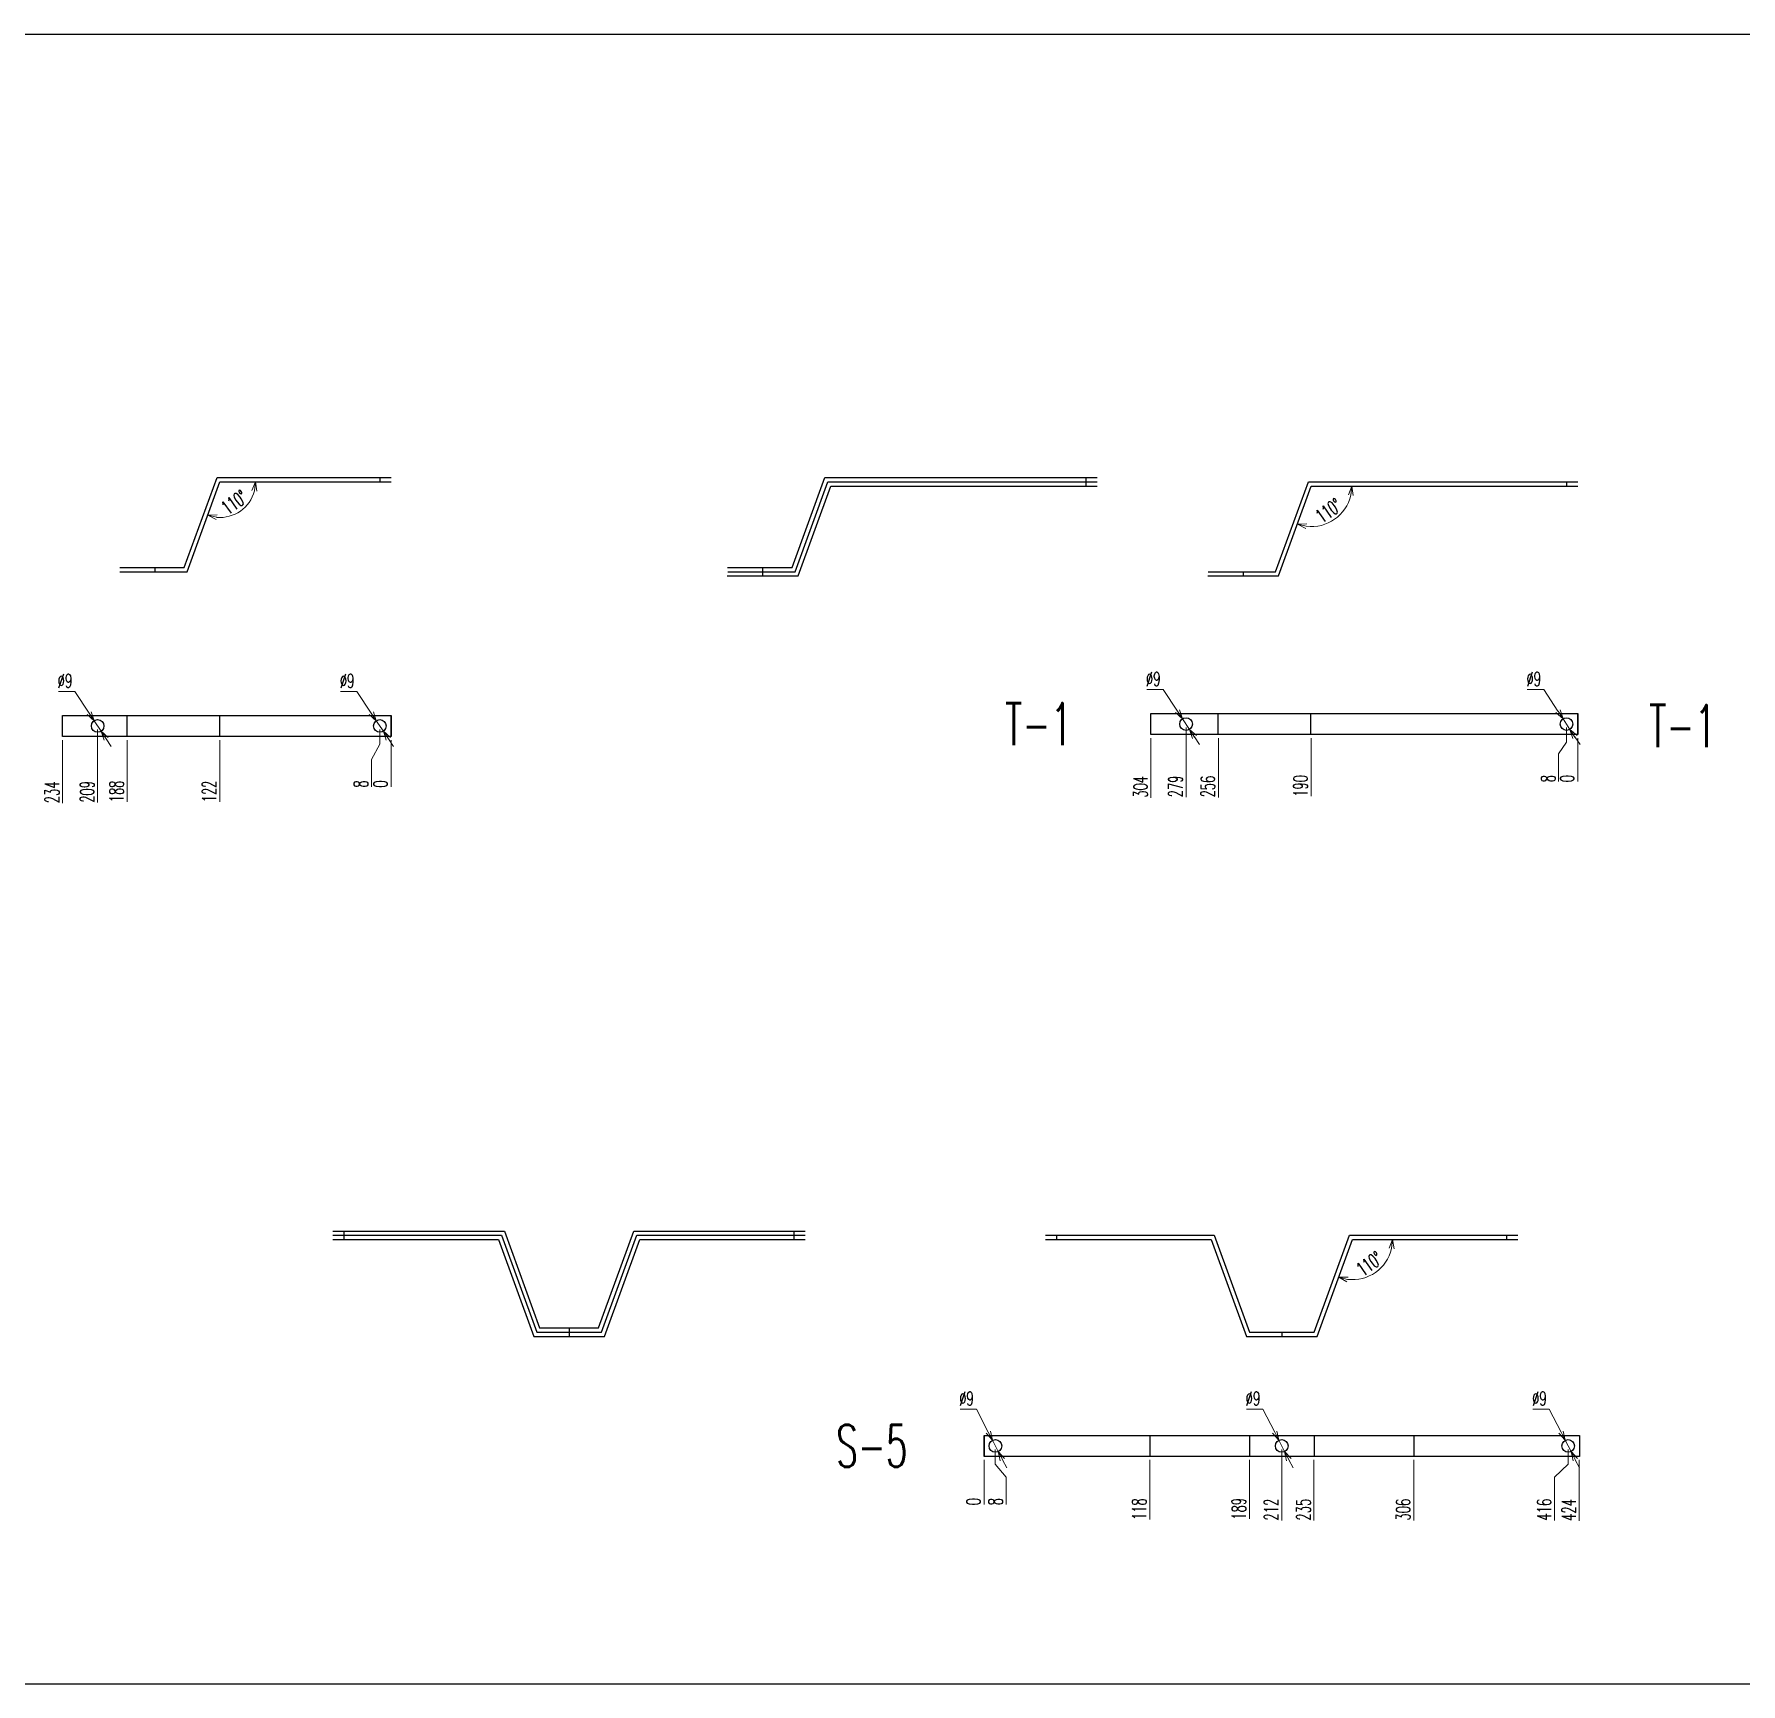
# Model space of a CAD drawing. Header units: millimetres. Extents: x 173893 to 258446, y -176540 to -123824.
# Drawn here: x 187905 to 189121, y -147933 to -146758 of the extents above; entities that cross this region are included whole.
import ezdxf
from ezdxf.enums import TextEntityAlignment as Align

# ---------------------------------------------------------------- set-up
doc = ezdxf.new("R2010")
doc.units = ezdxf.units.MM
doc.header["$LTSCALE"] = 3
doc.layers.add('@.DM. NÉT CHÍNH', color=7, linetype='Continuous')
doc.styles.add('Ann_w01', font='romans.shx', dxfattribs={"width": 0.6, "bigfont": 'chineset.shx'})
doc.dimstyles.new('Dim 01_SC05', dxfattribs={"dimscale": 5, "dimtxt": 2, "dimasz": 1.3, "dimexe": 0.5, "dimexo": 0.5, "dimgap": 0.5, "dimtad": 1, "dimtoh": 1, "dimdec": 1, "dimzin": 12, "dimdsep": 46, "dimtxsty": 'Ann_w01', "dimblk": 'OPEN30', "dimcen": 1.5, "dimclrd": 6, "dimclre": 6, "dimclrt": 3, "dimadec": 1, "dimazin": 3, "dimtm": 1e-09, "dimtfac": 1, "dimtdec": 1, "dimtmove": 0, "dimatfit": 3, "dimldrblk": 'OPEN30', "dimfxl": 1, "dimtolj": 1, "dimlwd": 20, "dimlwe": 20, "dimarcsym": 0})

# ---------------------------------------------------------------- blocks, each defined once
blk = doc.blocks.new('*D1582')
at = {"layer": '@.DM. NÉT CHÍNH', "color": 6, "linetype": 'Continuous', "lineweight": 20, "transparency": 16777216}
blk.add_line((188581.8, -147773.6), (188581.8, -147805.3), dxfattribs=at)
at = {"layer": 'Defpoints', "color": 0, "linetype": 'Continuous', "transparency": 16777216}
for p in [(188581.8, -147763.6), (188581.8, -147771.1), (188581.8, -147798.8)]:
    blk.add_point(p, dxfattribs=at)
at = {"layer": '@.DM. NÉT CHÍNH', "color": 3, "linetype": 'Continuous', "transparency": 16777216, "insert": (188574.3, -147803.3), "char_height": 10, "attachment_point": 5, "rotation": 90, "style": 'Ann_w01'}
blk.add_mtext('\\A1;0', dxfattribs=at)
blk = doc.blocks.new('_Open30')
at = {"color": 0, "linetype": 'ByBlock', "lineweight": -2}
for p, q in [((-1, 0.27), (0, 0)), ((0, 0), (-1, -0.27)), ((0, 0), (-1, 0))]:
    blk.add_line(p, q, dxfattribs=at)
blk = doc.blocks.new('*D1583')
at = {"layer": '@.DM. NÉT CHÍNH', "color": 6, "linetype": 'Continuous', "lineweight": 20, "transparency": 16777216}
for p, q in [((188589.8, -147766.1), (188589.8, -147776.6)), ((188589.8, -147776.6), (188597.5, -147785.8)), ((188597.5, -147785.8), (188597.5, -147805.3))]:
    blk.add_line(p, q, dxfattribs=at)
at = {"layer": 'Defpoints', "color": 0, "linetype": 'Continuous', "transparency": 16777216}
for p in [(188581.8, -147763.6), (188589.8, -147763.6), (188597.5, -147798.8)]:
    blk.add_point(p, dxfattribs=at)
at = {"layer": '@.DM. NÉT CHÍNH', "color": 3, "linetype": 'Continuous', "transparency": 16777216, "insert": (188590, -147803.3), "char_height": 10, "attachment_point": 5, "rotation": 90, "style": 'Ann_w01'}
blk.add_mtext('\\A1;8', dxfattribs=at)
blk = doc.blocks.new('*D1584')
at = {"layer": '@.DM. NÉT CHÍNH', "color": 6, "linetype": 'Continuous', "lineweight": 20, "transparency": 16777216}
blk.add_line((188699.8, -147773.6), (188699.8, -147815.9), dxfattribs=at)
at = {"layer": 'Defpoints', "color": 0, "linetype": 'Continuous', "transparency": 16777216}
for p in [(188581.8, -147763.6), (188699.8, -147771.1), (188699.8, -147798.8)]:
    blk.add_point(p, dxfattribs=at)
at = {"layer": '@.DM. NÉT CHÍNH', "color": 3, "linetype": 'Continuous', "transparency": 16777216, "insert": (188692.3, -147808.6), "char_height": 10, "attachment_point": 5, "rotation": 90, "style": 'Ann_w01'}
blk.add_mtext('\\A1;118', dxfattribs=at)
blk = doc.blocks.new('*D1585')
at = {"layer": '@.DM. NÉT CHÍNH', "color": 6, "linetype": 'Continuous', "lineweight": 20, "transparency": 16777216}
blk.add_line((188770.8, -147773.6), (188770.8, -147815.6), dxfattribs=at)
at = {"layer": 'Defpoints', "color": 0, "linetype": 'Continuous', "transparency": 16777216}
for p in [(188581.8, -147763.6), (188770.8, -147771.1), (188770.8, -147798.8)]:
    blk.add_point(p, dxfattribs=at)
at = {"layer": '@.DM. NÉT CHÍNH', "color": 3, "linetype": 'Continuous', "transparency": 16777216, "insert": (188763.3, -147808.4), "char_height": 10, "attachment_point": 5, "rotation": 90, "style": 'Ann_w01'}
blk.add_mtext('\\A1;189', dxfattribs=at)
blk = doc.blocks.new('*D1586')
at = {"layer": '@.DM. NÉT CHÍNH', "color": 6, "linetype": 'Continuous', "lineweight": 20, "transparency": 16777216}
blk.add_line((188793.8, -147766.1), (188793.8, -147816.7), dxfattribs=at)
at = {"layer": 'Defpoints', "color": 0, "linetype": 'Continuous', "transparency": 16777216}
for p in [(188581.8, -147763.6), (188793.8, -147763.6), (188793.8, -147798.8)]:
    blk.add_point(p, dxfattribs=at)
at = {"layer": '@.DM. NÉT CHÍNH', "color": 3, "linetype": 'Continuous', "transparency": 16777216, "insert": (188786.3, -147809), "char_height": 10, "attachment_point": 5, "rotation": 90, "style": 'Ann_w01'}
blk.add_mtext('\\A1;212', dxfattribs=at)
blk = doc.blocks.new('*D1587')
at = {"layer": '@.DM. NÉT CHÍNH', "color": 6, "linetype": 'Continuous', "lineweight": 20, "transparency": 16777216}
blk.add_line((188816.8, -147773.6), (188816.8, -147816.7), dxfattribs=at)
at = {"layer": 'Defpoints', "color": 0, "linetype": 'Continuous', "transparency": 16777216}
for p in [(188581.8, -147763.6), (188816.8, -147771.1), (188816.8, -147798.8)]:
    blk.add_point(p, dxfattribs=at)
at = {"layer": '@.DM. NÉT CHÍNH', "color": 3, "linetype": 'Continuous', "transparency": 16777216, "insert": (188809.3, -147809), "char_height": 10, "attachment_point": 5, "rotation": 90, "style": 'Ann_w01'}
blk.add_mtext('\\A1;235', dxfattribs=at)
blk = doc.blocks.new('*D1588')
at = {"layer": '@.DM. NÉT CHÍNH', "color": 6, "linetype": 'Continuous', "lineweight": 20, "transparency": 16777216}
blk.add_line((188887.8, -147773.6), (188887.8, -147816.7), dxfattribs=at)
at = {"layer": 'Defpoints', "color": 0, "linetype": 'Continuous', "transparency": 16777216}
for p in [(188581.8, -147763.6), (188887.8, -147771.1), (188887.8, -147798.8)]:
    blk.add_point(p, dxfattribs=at)
at = {"layer": '@.DM. NÉT CHÍNH', "color": 3, "linetype": 'Continuous', "transparency": 16777216, "insert": (188880.3, -147809), "char_height": 10, "attachment_point": 5, "rotation": 90, "style": 'Ann_w01'}
blk.add_mtext('\\A1;306', dxfattribs=at)
blk = doc.blocks.new('*D1589')
at = {"layer": '@.DM. NÉT CHÍNH', "color": 6, "linetype": 'Continuous', "lineweight": 20, "transparency": 16777216}
for p, q in [((188997.8, -147766.1), (188997.8, -147776.6)), ((188997.8, -147776.6), (188988.2, -147785.8)), ((188988.2, -147785.8), (188988.2, -147816.7))]:
    blk.add_line(p, q, dxfattribs=at)
at = {"layer": 'Defpoints', "color": 0, "linetype": 'Continuous', "transparency": 16777216}
for p in [(188581.8, -147763.6), (188997.8, -147763.6), (188988.2, -147798.8)]:
    blk.add_point(p, dxfattribs=at)
at = {"layer": '@.DM. NÉT CHÍNH', "color": 3, "linetype": 'Continuous', "transparency": 16777216, "insert": (188980.7, -147809), "char_height": 10, "attachment_point": 5, "rotation": 90, "style": 'Ann_w01'}
blk.add_mtext('\\A1;416', dxfattribs=at)
blk = doc.blocks.new('*D1590')
at = {"layer": '@.DM. NÉT CHÍNH', "color": 6, "linetype": 'Continuous', "lineweight": 20, "transparency": 16777216}
blk.add_line((189005.8, -147773.6), (189005.8, -147817), dxfattribs=at)
at = {"layer": 'Defpoints', "color": 0, "linetype": 'Continuous', "transparency": 16777216}
for p in [(188581.8, -147763.6), (189005.8, -147771.1), (189005.8, -147798.8)]:
    blk.add_point(p, dxfattribs=at)
at = {"layer": '@.DM. NÉT CHÍNH', "color": 3, "linetype": 'Continuous', "transparency": 16777216, "insert": (188998.3, -147809.2), "char_height": 10, "attachment_point": 5, "rotation": 90, "style": 'Ann_w01'}
blk.add_mtext('\\A1;424', dxfattribs=at)
blk = doc.blocks.new('*D1591')
at = {"layer": '@.DM. NÉT CHÍNH', "color": 6, "linetype": 'Continuous', "lineweight": 20, "transparency": 16777216}
for p, q in [((188972.7, -147737.4), (188984.3, -147737.4)), ((188984.3, -147737.4), (188992.8, -147753.8)), ((188999.9, -147767.6), (188995.8, -147759.6)), ((189002.9, -147773.4), (189005.9, -147779.1))]:
    blk.add_line(p, q, dxfattribs=at)
at = {"layer": 'Defpoints', "color": 0, "linetype": 'Continuous', "transparency": 16777216}
for p in [(188995.8, -147759.6), (188999.9, -147767.6)]:
    blk.add_point(p, dxfattribs=at)
at = {"layer": '@.DM. NÉT CHÍNH', "color": 6, "linetype": 'Continuous', "lineweight": 20, "transparency": 16777216, "xscale": 6.5, "yscale": 6.5, "zscale": 6.5}
for p, rotation in [((188995.8, -147759.6), 297.2761719820251), ((188999.9, -147767.6), 117.2761719820251)]:
    blk.add_blockref('_Open30', p, dxfattribs=dict(at, rotation=rotation))
at = {"layer": '@.DM. NÉT CHÍNH', "color": 3, "linetype": 'Continuous', "transparency": 16777216, "insert": (188977.3, -147729.9), "char_height": 10, "attachment_point": 5, "style": 'Ann_w01'}
blk.add_mtext('\\A1;∅9', dxfattribs=at)
blk = doc.blocks.new('*D1592')
at = {"layer": '@.DM. NÉT CHÍNH', "color": 6, "linetype": 'Continuous', "lineweight": 20, "transparency": 16777216}
for p, q in [((188768.7, -147737.4), (188780.3, -147737.4)), ((188780.3, -147737.4), (188788.8, -147753.8)), ((188795.9, -147767.6), (188791.8, -147759.6)), ((188798.9, -147773.4), (188801.9, -147779.1))]:
    blk.add_line(p, q, dxfattribs=at)
at = {"layer": 'Defpoints', "color": 0, "linetype": 'Continuous', "transparency": 16777216}
for p in [(188791.8, -147759.6), (188795.9, -147767.6)]:
    blk.add_point(p, dxfattribs=at)
at = {"layer": '@.DM. NÉT CHÍNH', "color": 6, "linetype": 'Continuous', "lineweight": 20, "transparency": 16777216, "xscale": 6.5, "yscale": 6.5, "zscale": 6.5}
for p, rotation in [((188791.8, -147759.6), 297.2761719822747), ((188795.9, -147767.6), 117.2761719822747)]:
    blk.add_blockref('_Open30', p, dxfattribs=dict(at, rotation=rotation))
at = {"layer": '@.DM. NÉT CHÍNH', "color": 3, "linetype": 'Continuous', "transparency": 16777216, "insert": (188773.3, -147729.9), "char_height": 10, "attachment_point": 5, "style": 'Ann_w01'}
blk.add_mtext('\\A1;∅9', dxfattribs=at)
blk = doc.blocks.new('*D1593')
at = {"layer": '@.DM. NÉT CHÍNH', "color": 6, "linetype": 'Continuous', "lineweight": 20, "transparency": 16777216}
for p, q in [((188564.7, -147737.4), (188576.3, -147737.4)), ((188576.3, -147737.4), (188584.8, -147753.8)), ((188591.9, -147767.6), (188587.8, -147759.6)), ((188594.9, -147773.4), (188597.9, -147779.1))]:
    blk.add_line(p, q, dxfattribs=at)
at = {"layer": 'Defpoints', "color": 0, "linetype": 'Continuous', "transparency": 16777216}
for p in [(188587.8, -147759.6), (188591.9, -147767.6)]:
    blk.add_point(p, dxfattribs=at)
at = {"layer": '@.DM. NÉT CHÍNH', "color": 6, "linetype": 'Continuous', "lineweight": 20, "transparency": 16777216, "xscale": 6.5, "yscale": 6.5, "zscale": 6.5}
for p, rotation in [((188587.8, -147759.6), 297.2761719810319), ((188591.9, -147767.6), 117.2761719810319)]:
    blk.add_blockref('_Open30', p, dxfattribs=dict(at, rotation=rotation))
at = {"layer": '@.DM. NÉT CHÍNH', "color": 3, "linetype": 'Continuous', "transparency": 16777216, "insert": (188569.3, -147729.9), "char_height": 10, "attachment_point": 5, "style": 'Ann_w01'}
blk.add_mtext('\\A1;∅9', dxfattribs=at)
blk = doc.blocks.new('*D1674')
at = {"layer": '@.DM. NÉT CHÍNH', "color": 6, "linetype": 'Continuous', "lineweight": 20, "transparency": 16777216}
blk.add_line((187925.4, -147260.9), (187925.4, -147305.9), dxfattribs=at)
at = {"layer": 'Defpoints', "color": 0, "linetype": 'Continuous', "transparency": 16777216}
for p in [(188159.4, -147250.9), (187925.4, -147258.4), (187925.4, -147287.7)]:
    blk.add_point(p, dxfattribs=at)
at = {"layer": '@.DM. NÉT CHÍNH', "color": 3, "linetype": 'Continuous', "transparency": 16777216, "insert": (187917.9, -147298.1), "char_height": 10, "attachment_point": 5, "rotation": 90, "style": 'Ann_w01'}
blk.add_mtext('\\A1;234', dxfattribs=at)
blk = doc.blocks.new('*D1675')
at = {"layer": '@.DM. NÉT CHÍNH', "color": 6, "linetype": 'Continuous', "lineweight": 20, "transparency": 16777216}
blk.add_line((187950.4, -147253.4), (187950.4, -147305.4), dxfattribs=at)
at = {"layer": 'Defpoints', "color": 0, "linetype": 'Continuous', "transparency": 16777216}
for p in [(187950.4, -147250.9), (188159.4, -147250.9), (187950.4, -147287.7)]:
    blk.add_point(p, dxfattribs=at)
at = {"layer": '@.DM. NÉT CHÍNH', "color": 3, "linetype": 'Continuous', "transparency": 16777216, "insert": (187942.9, -147297.8), "char_height": 10, "attachment_point": 5, "rotation": 90, "style": 'Ann_w01'}
blk.add_mtext('\\A1;209', dxfattribs=at)
blk = doc.blocks.new('*D1676')
at = {"layer": '@.DM. NÉT CHÍNH', "color": 6, "linetype": 'Continuous', "lineweight": 20, "transparency": 16777216}
blk.add_line((187971.4, -147260.9), (187971.4, -147304.8), dxfattribs=at)
at = {"layer": 'Defpoints', "color": 0, "linetype": 'Continuous', "transparency": 16777216}
for p in [(188159.4, -147250.9), (187971.4, -147258.4), (187971.4, -147287.7)]:
    blk.add_point(p, dxfattribs=at)
at = {"layer": '@.DM. NÉT CHÍNH', "color": 3, "linetype": 'Continuous', "transparency": 16777216, "insert": (187963.9, -147297.5), "char_height": 10, "attachment_point": 5, "rotation": 90, "style": 'Ann_w01'}
blk.add_mtext('\\A1;188', dxfattribs=at)
blk = doc.blocks.new('*D1677')
at = {"layer": '@.DM. NÉT CHÍNH', "color": 6, "linetype": 'Continuous', "lineweight": 20, "transparency": 16777216}
blk.add_line((188037.4, -147260.9), (188037.4, -147304.8), dxfattribs=at)
at = {"layer": 'Defpoints', "color": 0, "linetype": 'Continuous', "transparency": 16777216}
for p in [(188159.4, -147250.9), (188037.4, -147258.4), (188037.4, -147287.7)]:
    blk.add_point(p, dxfattribs=at)
at = {"layer": '@.DM. NÉT CHÍNH', "color": 3, "linetype": 'Continuous', "transparency": 16777216, "insert": (188029.9, -147297.5), "char_height": 10, "attachment_point": 5, "rotation": 90, "style": 'Ann_w01'}
blk.add_mtext('\\A1;122', dxfattribs=at)
blk = doc.blocks.new('*D1670')
at = {"layer": '@.DM. NÉT CHÍNH', "color": 6, "linetype": 'Continuous', "lineweight": 20, "transparency": 16777216}
for p, q in [((188151.4, -147253.4), (188151.4, -147263.9)), ((188151.4, -147263.9), (188145.4, -147274.7)), ((188145.4, -147274.7), (188145.4, -147294.2))]:
    blk.add_line(p, q, dxfattribs=at)
at = {"layer": 'Defpoints', "color": 0, "linetype": 'Continuous', "transparency": 16777216}
for p in [(188151.4, -147250.9), (188159.4, -147250.9), (188145.4, -147287.7)]:
    blk.add_point(p, dxfattribs=at)
at = {"layer": '@.DM. NÉT CHÍNH', "color": 3, "linetype": 'Continuous', "transparency": 16777216, "insert": (188137.9, -147292.2), "char_height": 10, "attachment_point": 5, "rotation": 90, "style": 'Ann_w01'}
blk.add_mtext('\\A1;8', dxfattribs=at)
blk = doc.blocks.new('*D1678')
at = {"layer": '@.DM. NÉT CHÍNH', "color": 6, "linetype": 'Continuous', "lineweight": 20, "transparency": 16777216}
blk.add_line((188159.4, -147260.9), (188159.4, -147294.2), dxfattribs=at)
at = {"layer": 'Defpoints', "color": 0, "linetype": 'Continuous', "transparency": 16777216}
for p in [(188159.4, -147250.9), (188159.4, -147258.4), (188159.4, -147287.7)]:
    blk.add_point(p, dxfattribs=at)
at = {"layer": '@.DM. NÉT CHÍNH', "color": 3, "linetype": 'Continuous', "transparency": 16777216, "insert": (188151.9, -147292.2), "char_height": 10, "attachment_point": 5, "rotation": 90, "style": 'Ann_w01'}
blk.add_mtext('\\A1;0', dxfattribs=at)
blk = doc.blocks.new('*D1684')
at = {"layer": '@.DM. NÉT CHÍNH', "color": 6, "linetype": 'Continuous', "lineweight": 20, "transparency": 16777216}
for p, q in [((187922.5, -147226.3), (187934.1, -147226.3)), ((187934.1, -147226.3), (187944.3, -147241.7)), ((187952.9, -147254.6), (187947.9, -147247.1)), ((187956.5, -147260), (187960.1, -147265.5))]:
    blk.add_line(p, q, dxfattribs=at)
at = {"layer": 'Defpoints', "color": 0, "linetype": 'Continuous', "transparency": 16777216}
for p in [(187947.9, -147247.1), (187952.9, -147254.6)]:
    blk.add_point(p, dxfattribs=at)
at = {"layer": '@.DM. NÉT CHÍNH', "color": 6, "linetype": 'Continuous', "lineweight": 20, "transparency": 16777216, "xscale": 6.5, "yscale": 6.5, "zscale": 6.5}
for p, rotation in [((187947.9, -147247.1), 303.4682395039877), ((187952.9, -147254.6), 123.4682395039877)]:
    blk.add_blockref('_Open30', p, dxfattribs=dict(at, rotation=rotation))
at = {"layer": '@.DM. NÉT CHÍNH', "color": 3, "linetype": 'Continuous', "transparency": 16777216, "insert": (187927.1, -147218.8), "char_height": 10, "attachment_point": 5, "style": 'Ann_w01'}
blk.add_mtext('\\A1;∅9', dxfattribs=at)
blk = doc.blocks.new('*D1685')
at = {"layer": '@.DM. NÉT CHÍNH', "color": 6, "linetype": 'Continuous', "lineweight": 20, "transparency": 16777216}
for p, q in [((188123.5, -147226.3), (188135.1, -147226.3)), ((188135.1, -147226.3), (188145.3, -147241.7)), ((188153.9, -147254.6), (188148.9, -147247.1)), ((188157.5, -147260), (188161.1, -147265.5))]:
    blk.add_line(p, q, dxfattribs=at)
at = {"layer": 'Defpoints', "color": 0, "linetype": 'Continuous', "transparency": 16777216}
for p in [(188148.9, -147247.1), (188153.9, -147254.6)]:
    blk.add_point(p, dxfattribs=at)
at = {"layer": '@.DM. NÉT CHÍNH', "color": 6, "linetype": 'Continuous', "lineweight": 20, "transparency": 16777216, "xscale": 6.5, "yscale": 6.5, "zscale": 6.5}
for p, rotation in [((188148.9, -147247.1), 303.4682395040427), ((188153.9, -147254.6), 123.4682395040427)]:
    blk.add_blockref('_Open30', p, dxfattribs=dict(at, rotation=rotation))
at = {"layer": '@.DM. NÉT CHÍNH', "color": 3, "linetype": 'Continuous', "transparency": 16777216, "insert": (188128.1, -147218.8), "char_height": 10, "attachment_point": 5, "style": 'Ann_w01'}
blk.add_mtext('\\A1;∅9', dxfattribs=at)
blk = doc.blocks.new('*D1695')
at = {"layer": '@.DM. NÉT CHÍNH', "color": 6, "linetype": 'Continuous', "lineweight": 20, "transparency": 16777216}
blk.add_line((188700.7, -147259.5), (188700.7, -147302), dxfattribs=at)
at = {"layer": 'Defpoints', "color": 0, "linetype": 'Continuous', "transparency": 16777216}
for p in [(188700.7, -147257), (189004.7, -147249.5), (188700.7, -147283.8)]:
    blk.add_point(p, dxfattribs=at)
at = {"layer": '@.DM. NÉT CHÍNH', "color": 3, "linetype": 'Continuous', "transparency": 16777216, "insert": (188693.2, -147294.2), "char_height": 10, "attachment_point": 5, "rotation": 90, "style": 'Ann_w01'}
blk.add_mtext('\\A1;304', dxfattribs=at)
blk = doc.blocks.new('*D1696')
at = {"layer": '@.DM. NÉT CHÍNH', "color": 6, "linetype": 'Continuous', "lineweight": 20, "transparency": 16777216}
blk.add_line((188725.7, -147252), (188725.7, -147301.5), dxfattribs=at)
at = {"layer": 'Defpoints', "color": 0, "linetype": 'Continuous', "transparency": 16777216}
for p in [(188725.7, -147249.5), (189004.7, -147249.5), (188725.7, -147283.8)]:
    blk.add_point(p, dxfattribs=at)
at = {"layer": '@.DM. NÉT CHÍNH', "color": 3, "linetype": 'Continuous', "transparency": 16777216, "insert": (188718.2, -147293.9), "char_height": 10, "attachment_point": 5, "rotation": 90, "style": 'Ann_w01'}
blk.add_mtext('\\A1;279', dxfattribs=at)
blk = doc.blocks.new('*D1697')
at = {"layer": '@.DM. NÉT CHÍNH', "color": 6, "linetype": 'Continuous', "lineweight": 20, "transparency": 16777216}
blk.add_line((188748.7, -147259.5), (188748.7, -147301.8), dxfattribs=at)
at = {"layer": 'Defpoints', "color": 0, "linetype": 'Continuous', "transparency": 16777216}
for p in [(188748.7, -147257), (189004.7, -147249.5), (188748.7, -147283.8)]:
    blk.add_point(p, dxfattribs=at)
at = {"layer": '@.DM. NÉT CHÍNH', "color": 3, "linetype": 'Continuous', "transparency": 16777216, "insert": (188741.2, -147294), "char_height": 10, "attachment_point": 5, "rotation": 90, "style": 'Ann_w01'}
blk.add_mtext('\\A1;256', dxfattribs=at)
blk = doc.blocks.new('*D1698')
at = {"layer": '@.DM. NÉT CHÍNH', "color": 6, "linetype": 'Continuous', "lineweight": 20, "transparency": 16777216}
blk.add_line((188814.7, -147259.5), (188814.7, -147300.9), dxfattribs=at)
at = {"layer": 'Defpoints', "color": 0, "linetype": 'Continuous', "transparency": 16777216}
for p in [(188814.7, -147257), (189004.7, -147249.5), (188814.7, -147283.8)]:
    blk.add_point(p, dxfattribs=at)
at = {"layer": '@.DM. NÉT CHÍNH', "color": 3, "linetype": 'Continuous', "transparency": 16777216, "insert": (188807.2, -147293.6), "char_height": 10, "attachment_point": 5, "rotation": 90, "style": 'Ann_w01'}
blk.add_mtext('\\A1;190', dxfattribs=at)
blk = doc.blocks.new('*D1687')
at = {"layer": '@.DM. NÉT CHÍNH', "color": 6, "linetype": 'Continuous', "lineweight": 20, "transparency": 16777216}
for p, q in [((188996.7, -147252), (188996.7, -147262.5)), ((188996.7, -147262.5), (188991, -147270.8)), ((188991, -147270.8), (188991, -147290.3))]:
    blk.add_line(p, q, dxfattribs=at)
at = {"layer": 'Defpoints', "color": 0, "linetype": 'Continuous', "transparency": 16777216}
for p in [(188996.7, -147249.5), (189004.7, -147249.5), (188991, -147283.8)]:
    blk.add_point(p, dxfattribs=at)
at = {"layer": '@.DM. NÉT CHÍNH', "color": 3, "linetype": 'Continuous', "transparency": 16777216, "insert": (188983.5, -147288.3), "char_height": 10, "attachment_point": 5, "rotation": 90, "style": 'Ann_w01'}
blk.add_mtext('\\A1;8', dxfattribs=at)
blk = doc.blocks.new('*D1699')
at = {"layer": '@.DM. NÉT CHÍNH', "color": 6, "linetype": 'Continuous', "lineweight": 20, "transparency": 16777216}
blk.add_line((189004.7, -147259.5), (189004.7, -147290.3), dxfattribs=at)
at = {"layer": 'Defpoints', "color": 0, "linetype": 'Continuous', "transparency": 16777216}
for p in [(189004.7, -147249.5), (189004.7, -147257), (189004.7, -147283.8)]:
    blk.add_point(p, dxfattribs=at)
at = {"layer": '@.DM. NÉT CHÍNH', "color": 3, "linetype": 'Continuous', "transparency": 16777216, "insert": (188997.2, -147288.3), "char_height": 10, "attachment_point": 5, "rotation": 90, "style": 'Ann_w01'}
blk.add_mtext('\\A1;0', dxfattribs=at)
blk = doc.blocks.new('*D1688')
at = {"layer": '@.DM. NÉT CHÍNH', "color": 6, "linetype": 'Continuous', "lineweight": 20, "transparency": 16777216}
for p, q in [((188697.7, -147224.9), (188709.4, -147224.9)), ((188709.4, -147224.9), (188719.6, -147240.3)), ((188728.1, -147253.3), (188723.2, -147245.8)), ((188731.7, -147258.7), (188735.3, -147264.1))]:
    blk.add_line(p, q, dxfattribs=at)
at = {"layer": 'Defpoints', "color": 0, "linetype": 'Continuous', "transparency": 16777216}
for p in [(188723.2, -147245.8), (188728.1, -147253.3)]:
    blk.add_point(p, dxfattribs=at)
at = {"layer": '@.DM. NÉT CHÍNH', "color": 6, "linetype": 'Continuous', "lineweight": 20, "transparency": 16777216, "xscale": 6.5, "yscale": 6.5, "zscale": 6.5}
for p, rotation in [((188723.2, -147245.8), 303.468239503524), ((188728.1, -147253.3), 123.468239503524)]:
    blk.add_blockref('_Open30', p, dxfattribs=dict(at, rotation=rotation))
at = {"layer": '@.DM. NÉT CHÍNH', "color": 3, "linetype": 'Continuous', "transparency": 16777216, "insert": (188702.3, -147217.4), "char_height": 10, "attachment_point": 5, "style": 'Ann_w01'}
blk.add_mtext('\\A1;∅9', dxfattribs=at)
blk = doc.blocks.new('*D1689')
at = {"layer": '@.DM. NÉT CHÍNH', "color": 6, "linetype": 'Continuous', "lineweight": 20, "transparency": 16777216}
for p, q in [((188968.7, -147224.9), (188980.4, -147224.9)), ((188980.4, -147224.9), (188990.6, -147240.3)), ((188999.1, -147253.3), (188994.2, -147245.8)), ((189002.7, -147258.7), (189006.3, -147264.1))]:
    blk.add_line(p, q, dxfattribs=at)
at = {"layer": 'Defpoints', "color": 0, "linetype": 'Continuous', "transparency": 16777216}
for p in [(188994.2, -147245.8), (188999.1, -147253.3)]:
    blk.add_point(p, dxfattribs=at)
at = {"layer": '@.DM. NÉT CHÍNH', "color": 6, "linetype": 'Continuous', "lineweight": 20, "transparency": 16777216, "xscale": 6.5, "yscale": 6.5, "zscale": 6.5}
for p, rotation in [((188994.2, -147245.8), 303.4682395042419), ((188999.1, -147253.3), 123.4682395042419)]:
    blk.add_blockref('_Open30', p, dxfattribs=dict(at, rotation=rotation))
at = {"layer": '@.DM. NÉT CHÍNH', "color": 3, "linetype": 'Continuous', "transparency": 16777216, "insert": (188973.3, -147217.4), "char_height": 10, "attachment_point": 5, "style": 'Ann_w01'}
blk.add_mtext('\\A1;∅9', dxfattribs=at)
blk = doc.blocks.new('*D4294')
at = {"layer": '@.DM. NÉT CHÍNH', "color": 6, "linetype": 'Continuous', "lineweight": 20, "transparency": 16777216}
blk.add_arc((188037.5, -147077), 25.4, 264.7042, 345.2958, dxfattribs=at)
at = {"layer": 'Defpoints', "color": 0, "linetype": 'Continuous', "transparency": 16777216}
for p in [(188037.5, -147077), (188037.5, -147077), (188159.4, -147077), (188044.8, -147101.3), (188014.3, -147141)]:
    blk.add_point(p, dxfattribs=at)
at = {"layer": '@.DM. NÉT CHÍNH', "color": 6, "linetype": 'Continuous', "lineweight": 20, "transparency": 16777216, "xscale": 6.5, "yscale": 6.5, "zscale": 6.5}
for p, rotation in [((188062.9, -147077), 82.64790666164754), ((188028.9, -147100.8), 167.3520933383545)]:
    blk.add_blockref('_Open30', p, dxfattribs=dict(at, rotation=rotation))
at = {"layer": '@.DM. NÉT CHÍNH', "color": 3, "linetype": 'Continuous', "transparency": 16777216, "insert": (188047.8, -147091.6), "char_height": 10, "attachment_point": 5, "rotation": 35, "style": 'Ann_w01'}
blk.add_mtext('\\A1;110°', dxfattribs=at)
blk = doc.blocks.new('*D4295')
at = {"layer": '@.DM. NÉT CHÍNH', "color": 6, "linetype": 'Continuous', "lineweight": 20, "transparency": 16777216}
blk.add_arc((188814.9, -147080), 28.9, 262.9258, 347.0742, dxfattribs=at)
at = {"layer": 'Defpoints', "color": 0, "linetype": 'Continuous', "transparency": 16777216}
for p in [(188814.9, -147080), (188814.9, -147080), (189004.7, -147080), (188823.2, -147107.6), (188791.6, -147144)]:
    blk.add_point(p, dxfattribs=at)
at = {"layer": '@.DM. NÉT CHÍNH', "color": 6, "linetype": 'Continuous', "lineweight": 20, "transparency": 16777216, "xscale": 6.5, "yscale": 6.5, "zscale": 6.5}
for p, rotation in [((188843.8, -147080), 83.53707757695895), ((188805, -147107.1), 166.4629224230242)]:
    blk.add_blockref('_Open30', p, dxfattribs=dict(at, rotation=rotation))
at = {"layer": '@.DM. NÉT CHÍNH', "color": 3, "linetype": 'Continuous', "transparency": 16777216, "insert": (188827.2, -147097.5), "char_height": 10, "attachment_point": 5, "rotation": 35, "style": 'Ann_w01'}
blk.add_mtext('\\A1;110°', dxfattribs=at)
blk = doc.blocks.new('*D4297')
at = {"layer": '@.DM. NÉT CHÍNH', "color": 6, "linetype": 'Continuous', "lineweight": 20, "transparency": 16777216}
blk.add_arc((188844.2, -147616.6), 28.6, 263.0508, 346.9492, dxfattribs=at)
at = {"layer": 'Defpoints', "color": 0, "linetype": 'Continuous', "transparency": 16777216}
for p in [(188844.2, -147616.6), (188844.2, -147616.6), (188962.1, -147616.6), (188852.4, -147644), (188819, -147685.6)]:
    blk.add_point(p, dxfattribs=at)
at = {"layer": '@.DM. NÉT CHÍNH', "color": 6, "linetype": 'Continuous', "lineweight": 20, "transparency": 16777216, "xscale": 6.5, "yscale": 6.5, "zscale": 6.5}
for p, rotation in [((188872.8, -147616.6), 83.47459620271434), ((188834.4, -147643.5), 166.5254037973124)]:
    blk.add_blockref('_Open30', p, dxfattribs=dict(at, rotation=rotation))
at = {"layer": '@.DM. NÉT CHÍNH', "color": 3, "linetype": 'Continuous', "transparency": 16777216, "insert": (188856.3, -147633.9), "char_height": 10, "attachment_point": 5, "rotation": 35, "style": 'Ann_w01'}
blk.add_mtext('\\A1;110°', dxfattribs=at)

msp = doc.modelspace()

# ---------------------------------------------------------------- linework, layer by layer
at = {"layer": '@.DM. NÉT CHÍNH', "linetype": 'Continuous'}
for p, q in [((186029.84, -146758.15), (190921.35, -146758.15)), ((188151.41, -147073.98), (188151.41, -147076.98)), ((188125.97, -147616.61), (188125.97, -147610.61)), ((188446.49, -147616.61), (188446.49, -147610.61)), ((188633.58, -147616.61), (188633.58, -147613.61)), ((188954.11, -147616.61), (188954.11, -147613.61)), ((188286.23, -147679.61), (188286.23, -147685.61)), ((188793.85, -147682.61), (188793.85, -147685.61)), ((186029.84, -147933.06), (190921.35, -147933.06))]:
    msp.add_line(p, q, dxfattribs=at)
at = {"layer": '@.DM. NÉT CHÍNH', "color": 4, "linetype": 'Continuous'}
for p, q in [((188654.32, -147073.98), (188654.32, -147079.98)), ((188996.66, -147076.98), (188996.66, -147079.98)), ((188424.07, -147137.98), (188424.07, -147143.98)), ((188766.4, -147140.98), (188766.4, -147143.98)), ((189004.66, -147257.01), (189004.66, -147242.01))]:
    msp.add_line(p, q, dxfattribs=at)
at = {"layer": '@.DM. NÉT CHÍNH', "color": 2, "linetype": 'Continuous'}
for p, q in [((187991.15, -147137.98), (187991.15, -147140.98)), ((188159.41, -147258.36), (188159.41, -147243.36)), ((188581.85, -147756.09), (188581.85, -147771.09))]:
    msp.add_line(p, q, dxfattribs=at)
for points in [[(187966.15, -147137.98), (188012.15, -147137.98), (188035.45, -147073.98), (188159.41, -147073.98)], [(187966.26, -147140.98), (188014.26, -147140.98), (188037.55, -147076.98), (188159.41, -147076.98)], [(188117.97, -147610.61), (188240.12, -147610.61), (188265.23, -147679.61), (188307.23, -147679.61), (188332.34, -147610.61), (188454.47, -147610.61)], [(188117.97, -147613.61), (188238.02, -147613.61), (188263.13, -147682.61), (188309.33, -147682.61), (188334.44, -147613.61), (188454.47, -147613.61)], [(188117.97, -147616.61), (188235.92, -147616.61), (188261.03, -147685.61), (188311.43, -147685.61), (188336.55, -147616.61), (188454.47, -147616.61)], [(188625.58, -147613.61), (188745.63, -147613.61), (188770.75, -147682.61), (188816.95, -147682.61), (188842.06, -147613.61), (188962.09, -147613.61)], [(188625.58, -147616.61), (188743.53, -147616.61), (188768.65, -147685.61), (188819.05, -147685.61), (188844.16, -147616.61), (188962.09, -147616.61)]]:
    msp.add_lwpolyline(points, dxfattribs=at)
at = {"layer": '@.DM. NÉT CHÍNH', "color": 4, "linetype": 'Continuous'}
for points in [[(188399.07, -147137.98), (188445.07, -147137.98), (188468.36, -147073.98), (188662.32, -147073.98)], [(188398.87, -147143.98), (188449.27, -147143.98), (188472.56, -147079.98), (188662.32, -147079.98)], [(188399.17, -147140.98), (188447.17, -147140.98), (188470.46, -147076.98), (188662.32, -147076.98)], [(188741.2, -147143.98), (188791.61, -147143.98), (188814.9, -147079.98), (189004.66, -147079.98)], [(188741.5, -147140.98), (188789.5, -147140.98), (188812.8, -147076.98), (189004.66, -147076.98)]]:
    msp.add_lwpolyline(points, dxfattribs=at)
at = {"layer": '@.DM. NÉT CHÍNH', "color": 2, "linetype": 'Continuous'}
for points in [[(188159.41, -147258.36), (187925.41, -147258.36), (187925.41, -147243.36), (188159.41, -147243.36)], [(188159.41, -147258.36), (187971.41, -147258.36), (187971.41, -147243.36), (188159.41, -147243.36)], [(188159.41, -147258.36), (188037.41, -147258.36), (188037.41, -147243.36), (188159.41, -147243.36)], [(188581.85, -147756.09), (188699.85, -147756.09), (188699.85, -147771.09), (188581.85, -147771.09)], [(188581.85, -147756.09), (188770.85, -147756.09), (188770.85, -147771.09), (188581.85, -147771.09)], [(188581.85, -147756.09), (188816.85, -147756.09), (188816.85, -147771.09), (188581.85, -147771.09)], [(188581.85, -147756.09), (188887.85, -147756.09), (188887.85, -147771.09), (188581.85, -147771.09)], [(188581.85, -147756.09), (189005.85, -147756.09), (189005.85, -147771.09), (188581.85, -147771.09)]]:
    msp.add_lwpolyline(points, close=True, dxfattribs=at)
at = {"layer": '@.DM. NÉT CHÍNH', "color": 4, "linetype": 'Continuous'}
for points in [[(189004.66, -147257.01), (188700.66, -147257.01), (188700.66, -147242.01), (189004.66, -147242.01)], [(189004.66, -147257.01), (188748.66, -147257.01), (188748.66, -147242.01), (189004.66, -147242.01)], [(189004.66, -147257.01), (188814.66, -147257.01), (188814.66, -147242.01), (189004.66, -147242.01)]]:
    msp.add_lwpolyline(points, close=True, dxfattribs=at)
for centre in [(188725.66, -147249.51), (188996.66, -147249.51)]:
    msp.add_circle(centre, 4.5, dxfattribs=at)
at = {"layer": '@.DM. NÉT CHÍNH', "color": 2, "linetype": 'Continuous'}
for centre in [(187950.41, -147250.86), (188151.41, -147250.86), (188589.85, -147763.59), (188793.85, -147763.59), (188997.85, -147763.59)]:
    msp.add_circle(centre, 4.5, dxfattribs=at)

# ---------------------------------------------------------------- texts
at = {"style": 'Ann_w01', "width": 0.6}
for s, p in [('T-1', (188620.66, -147249.51)), ('T-1', (189079.41, -147250.86)), ('S-5', (188501.85, -147763.59))]:
    msp.add_text(s, height=30, dxfattribs=at).set_placement(p, align=Align.MIDDLE_CENTER)

# ---------------------------------------------------------------- dimensions: what is measured, and where the dimension line sits
at = {"layer": '@.DM. NÉT CHÍNH', "linetype": 'Continuous'}
for base, line1, line2, picture, middle in [((188044.83, -147101.31), ((188037.55, -147076.98), (188159.41, -147076.98)), ((188014.26, -147140.98), (188037.55, -147076.98)), '*D4294', (188047.81, -147091.64)), ((188823.18, -147107.64), ((188814.9, -147079.98), (189004.66, -147079.98)), ((188791.61, -147143.98), (188814.9, -147079.98)), '*D4295', (188827.16, -147097.49)), ((188852.36, -147644), ((188844.16, -147616.61), (188962.09, -147616.61)), ((188819.05, -147685.61), (188844.16, -147616.61)), '*D4297', (188856.26, -147633.89))]:
    dim = msp.add_angular_dim_2l(base=base, line1=line1, line2=line2, dimstyle='Dim 01_SC05', dxfattribs=at)
    dim.commit()
    dim.dimension.update_dxf_attribs({"geometry": picture, "text_midpoint": middle})
for p1, p2, picture, middle in [((187952.89, -147254.62), (187947.93, -147247.11), '*D1684', (187927.07, -147226.25)), ((188153.89, -147254.62), (188148.93, -147247.11), '*D1685', (188128.07, -147226.25))]:
    dim = msp.add_diameter_dim_2p(p1=p1, p2=p2, dimstyle='Dim 01_SC05', dxfattribs=at)
    dim.commit()
    dim.dimension.update_dxf_attribs({"geometry": picture, "text_midpoint": middle, "dimtype": 163})
at = {"layer": '@.DM. NÉT CHÍNH', "color": 4, "linetype": 'Continuous'}
for p1, p2, picture, middle in [((188728.14, -147253.27), (188723.18, -147245.76), '*D1688', (188702.32, -147224.9)), ((188999.14, -147253.27), (188994.18, -147245.76), '*D1689', (188973.32, -147224.9))]:
    dim = msp.add_diameter_dim_2p(p1=p1, p2=p2, dimstyle='Dim 01_SC05', dxfattribs=at)
    dim.commit()
    dim.dimension.update_dxf_attribs({"geometry": picture, "text_midpoint": middle, "dimtype": 163})
at = {"layer": '@.DM. NÉT CHÍNH', "linetype": 'Continuous'}
for feature_location, offset, origin, picture, middle in [((187925.41, -147258.36), (0, -29.37), (188159.41, -147250.86), '*D1674', (187917.91, -147298.09)), ((187950.41, -147250.86), (0, -36.87), (188159.41, -147250.86), '*D1675', (187942.91, -147297.8)), ((187971.41, -147258.36), (0, -29.37), (188159.41, -147250.86), '*D1676', (187963.91, -147297.52)), ((188037.41, -147258.36), (0, -29.37), (188159.41, -147250.86), '*D1677', (188029.91, -147297.52)), ((188151.41, -147250.86), (-6, -36.87), (188159.41, -147250.86), '*D1670', (188137.91, -147292.23)), ((188159.40810796, -147258.36124258), (0, -29.3681554), (188159.40810796, -147250.86124259), '*D1678', (188151.90810796, -147292.22939798))]:
    dim = msp.add_ordinate_dim(feature_location=feature_location, offset=offset, dtype=1, origin=origin, dimstyle='Dim 01_SC05', dxfattribs=at)
    dim.commit()
    dim.dimension.update_dxf_attribs({"geometry": picture, "text_midpoint": middle})
at = {"layer": '@.DM. NÉT CHÍNH', "color": 4, "linetype": 'Continuous'}
for feature_location, offset, origin, picture, middle in [((188700.66, -147257.01), (0, -26.82), (189004.66, -147249.51), '*D1695', (188693.16, -147294.19)), ((188725.66, -147249.51), (0, -34.32), (189004.66, -147249.51), '*D1696', (188718.16, -147293.9)), ((188748.66, -147257.01), (0, -26.82), (189004.66, -147249.51), '*D1697', (188741.16, -147294.05)), ((188814.66, -147257.01), (0, -26.82), (189004.66, -147249.51), '*D1698', (188807.16, -147293.62)), ((188996.66, -147249.51), (-5.63, -34.32), (189004.66, -147249.51), '*D1687', (188983.53, -147288.33)), ((189004.65762749, -147257.01256443), (0, -26.82098448), (189004.65762749, -147249.51256443), '*D1699', (188997.15762749, -147288.33354891))]:
    dim = msp.add_ordinate_dim(feature_location=feature_location, offset=offset, dtype=1, origin=origin, dimstyle='Dim 01_SC05', dxfattribs=at)
    dim.commit()
    dim.dimension.update_dxf_attribs({"geometry": picture, "text_midpoint": middle})
at = {"layer": '@.DM. NÉT CHÍNH', "color": 2, "linetype": 'Continuous'}
for p1, p2, picture, middle in [((188591.91, -147767.59), (188587.78, -147759.59), '*D1593', (188569.26, -147737.37)), ((188795.91, -147767.59), (188791.78, -147759.59), '*D1592', (188773.26, -147737.37)), ((188999.91, -147767.59), (188995.78, -147759.59), '*D1591', (188977.26, -147737.37))]:
    dim = msp.add_diameter_dim_2p(p1=p1, p2=p2, dimstyle='Dim 01_SC05', dxfattribs=at)
    dim.commit()
    dim.dimension.update_dxf_attribs({"geometry": picture, "text_midpoint": middle, "dimtype": 163})
for feature_location, offset, origin, picture, middle in [((188581.84639706, -147771.09103234), (0, -27.70947066), (188581.84639706, -147763.59103234), '*D1582', (188574.34639706, -147803.300503)), ((188589.85, -147763.59), (7.65, -35.21), (188581.85, -147763.59), '*D1583', (188590, -147803.3)), ((188699.85, -147771.09), (0, -27.71), (188581.85, -147763.59), '*D1584', (188692.35, -147808.59)), ((188770.85, -147771.09), (0, -27.71), (188581.85, -147763.59), '*D1585', (188763.35, -147808.44)), ((188793.85, -147763.59), (0, -35.21), (188581.85, -147763.59), '*D1586', (188786.35, -147809.01)), ((188816.85, -147771.09), (0, -27.71), (188581.85, -147763.59), '*D1587', (188809.35, -147809.01)), ((188887.85, -147771.09), (0, -27.71), (188581.85, -147763.59), '*D1588', (188880.35, -147809.01)), ((188997.85, -147763.59), (-9.62, -35.21), (188581.85, -147763.59), '*D1589', (188980.72, -147809.01)), ((189005.85, -147771.09), (0, -27.71), (188581.85, -147763.59), '*D1590', (188998.35, -147809.16))]:
    dim = msp.add_ordinate_dim(feature_location=feature_location, offset=offset, dtype=1, origin=origin, dimstyle='Dim 01_SC05', dxfattribs=at)
    dim.commit()
    dim.dimension.update_dxf_attribs({"geometry": picture, "text_midpoint": middle})

doc.saveas('drawing.dxf')
